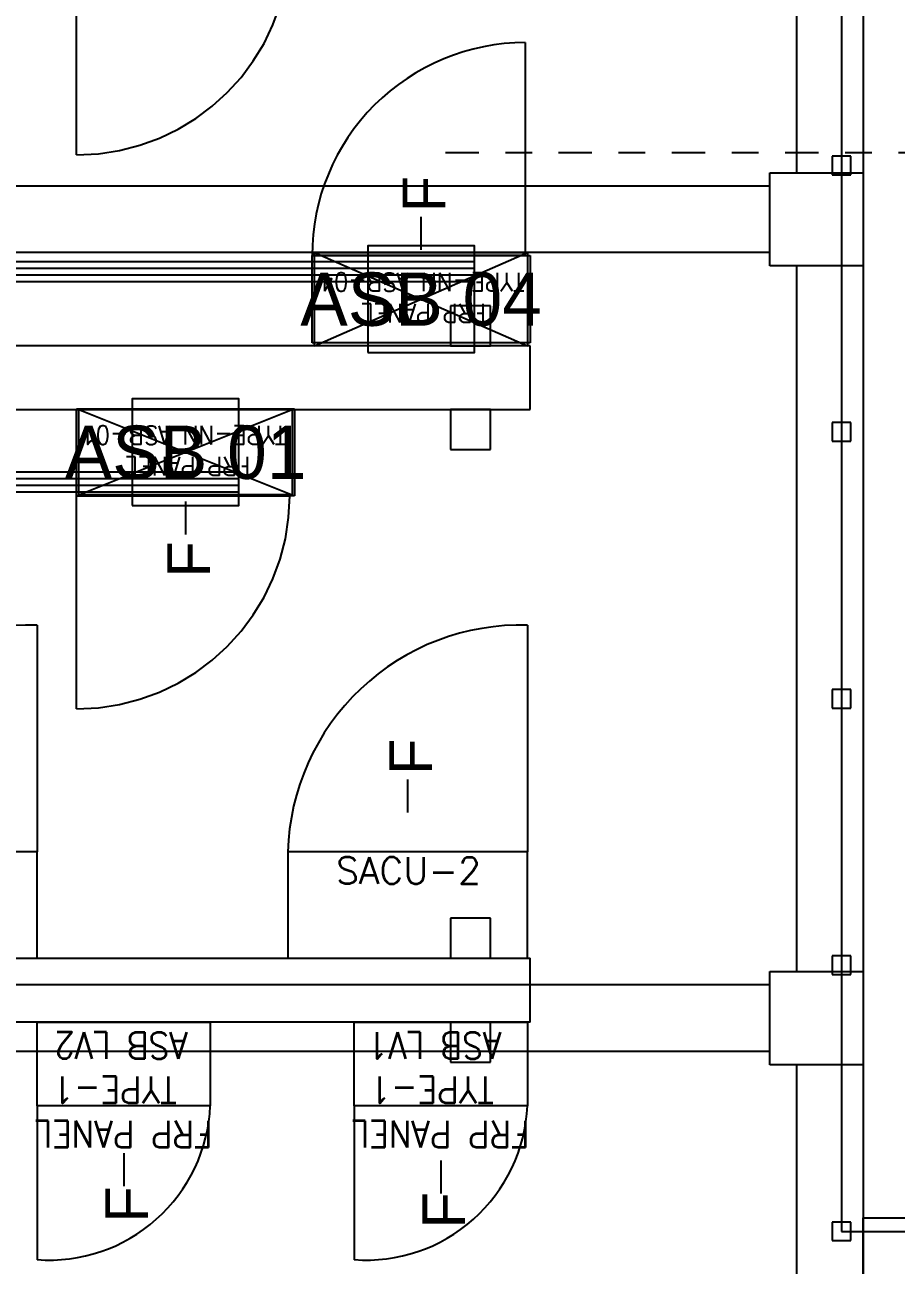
# Model space of a CAD drawing. Header units: metres. Extents: x 530042 to 530334, y 2674789 to 2675214.
# Drawn here: x 530198.281 to 530201.551, y 2674998.001 to 2675002.658 of the extents above; entities that cross this region are included whole.
import ezdxf
from ezdxf.enums import TextEntityAlignment as Align

# ---------------------------------------------------------------- set-up
doc = ezdxf.new("R2010")
doc.units = ezdxf.units.M
for name, pattern in [('CENTER', [2, 1.25, -0.25, 0.25, -0.25]), ('DASHED', [0.75, 0.5, -0.25]), ('HIDDEN', [0.375, 0.25, -0.125]), ('PHANTOM', [63.5, 31.75, -6.35, 6.35, -6.35, 6.35, -6.35])]:
    doc.linetypes.add(name, pattern=pattern)
for name, color, linetype in [('1', 5, 'Continuous'), ('IDT', 7, 'Continuous'), ('LT Cable(AG) INV to LT Panel BL-06', 2, 'Continuous')]:
    doc.layers.add(name, color=color, linetype=linetype)
doc.styles.add('Arial', font='arial.ttf')
doc.styles.add('RomanS', font='romans.shx')
doc.styles.get("Standard").update_dxf_attribs({"font": 'Adani Regular.ttf'})

# ---------------------------------------------------------------- blocks, each defined once
blk = doc.blocks.new('ASB')
at = {"layer": '1', "color": 5}
blk.add_lwpolyline([(-0.2, -0.2), (0.2, -0.2), (0.2, 0.2), (-0.2, 0.2)], close=True, dxfattribs=at)
at = {"layer": '1', "color": 7}
blk.add_attdef('ID', text='', height=0.2, dxfattribs=at).set_placement((0, 0), align=Align.MIDDLE_CENTER)
blk = doc.blocks.new('IDT')
at = {"layer": 'IDT', "color": 8}
for p, q in [((25.552, 15.4101), (25.552, 18.0601)), ((25.802, 15.4101), (25.802, 18.0601)), ((25.552, 17.4851), (25.552, 15.9851)), ((25.5981, 16.0703), (25.5981, 16.0003)), ((25.6681, 16.0703), (25.5981, 16.0703)), ((25.6681, 16.0003), (25.6681, 16.0703)), ((25.552, 15.9851), (22.802, 15.9851)), ((25.5981, 16.0003), (25.6681, 16.0003)), ((25.552, 15.0601), (25.552, 15.4101)), ((25.552, 15.4101), (25.902, 15.4101)), ((25.902, 15.4101), (25.902, 15.0601)), ((26.951, 15.3997), (26.951, 15.2497)), ((27.101, 15.3997), (26.951, 15.3997)), ((27.101, 15.2497), (27.101, 15.3997)), ((25.902, 15.3601), (29.552, 15.3601)), ((26.802, 15.2497), (32.6992, 15.2497)), ((26.951, 15.2497), (27.101, 15.2497)), ((25.902, 15.1101), (29.552, 15.1101)), ((25.902, 15.0601), (25.552, 15.0601)), ((25.552, 12.4101), (25.552, 15.0601)), ((25.5981, 15.0703), (25.5981, 15.0003)), ((25.6681, 15.0703), (25.5981, 15.0703)), ((25.6681, 15.0003), (25.6681, 15.0703)), ((25.802, 12.4101), (25.802, 15.0601)), ((25.5981, 15.0003), (25.6681, 15.0003)), ((32.6992, 15.0097), (26.802, 15.0097)), ((26.951, 15.0097), (26.951, 14.8597)), ((27.101, 15.0097), (26.951, 15.0097)), ((27.101, 14.8597), (27.101, 15.0097)), ((26.951, 14.8597), (27.101, 14.8597)), ((25.5981, 14.0703), (25.5981, 14.0003)), ((25.6681, 14.0703), (25.5981, 14.0703)), ((25.6681, 14.0003), (25.6681, 14.0703)), ((25.5981, 14.0003), (25.6681, 14.0003)), ((27.686, 13.2732), (28.504, 13.2732)), ((27.686, 12.9462), (27.686, 13.2732)), ((27.695, 12.9497), (27.695, 13.2697)), ((27.695, 13.2697), (28.495, 13.2697)), ((28.495, 13.2697), (27.695, 12.9497)), ((28.495, 12.9497), (27.695, 13.2697)), ((28.495, 13.2697), (28.495, 12.9497)), ((28.504, 13.2732), (28.504, 12.9462)), ((26.951, 13.0997), (26.951, 12.9497)), ((27.101, 13.0997), (26.951, 13.0997)), ((27.101, 12.9497), (27.101, 13.0997)), ((25.5981, 13.0685), (25.5981, 12.9985)), ((25.6681, 13.0685), (25.5981, 13.0685)), ((25.6681, 12.9985), (25.6681, 13.0685)), ((25.5981, 12.9985), (25.6681, 12.9985)), ((32.6992, 12.9497), (26.802, 12.9497)), ((26.951, 12.9497), (27.101, 12.9497)), ((28.495, 12.9497), (27.695, 12.9497)), ((28.504, 12.9462), (27.686, 12.9462)), ((26.802, 12.7097), (32.6992, 12.7097)), ((26.802, 12.6984), (27.62, 12.6984)), ((26.802, 12.3714), (26.802, 12.6984)), ((26.811, 12.3601), (26.811, 12.7097)), ((26.811, 12.7097), (27.611, 12.7097)), ((27.611, 12.7097), (26.811, 12.3601)), ((27.611, 12.3601), (26.811, 12.7097)), ((26.951, 12.7097), (26.951, 12.5597)), ((27.101, 12.7097), (26.951, 12.7097)), ((27.101, 12.5597), (27.101, 12.7097)), ((27.611, 12.7097), (27.611, 12.3601)), ((27.62, 12.6984), (27.62, 12.3714)), ((26.951, 12.5597), (27.101, 12.5597)), ((25.552, 12.0601), (25.552, 12.4101)), ((25.552, 12.4101), (25.902, 12.4101)), ((25.902, 12.4101), (25.902, 12.0601)), ((25.902, 12.3601), (29.552, 12.3601)), ((27.62, 12.3714), (26.802, 12.3714)), ((27.611, 12.3601), (26.811, 12.3601)), ((25.5981, 12.0685), (25.5981, 11.9985)), ((25.6681, 12.0685), (25.5981, 12.0685)), ((25.6681, 11.9985), (25.6681, 12.0685)), ((25.902, 12.1101), (29.552, 12.1101)), ((25.902, 12.0601), (25.552, 12.0601)), ((25.552, 9.4101), (25.552, 12.0601)), ((25.802, 9.4101), (25.802, 12.0601)), ((25.5981, 11.9985), (25.6681, 11.9985))]:
    blk.add_line(p, q, dxfattribs=at)
at = {"layer": 'IDT', "color": 8, "linetype": 'DASHED', "ltscale": 5}
for p, q in [((27.462, 15.5637), (27.462, 16.1417)), ((28.652, 15.5637), (28.652, 16.1417)), ((26.811, 13.7589), (26.811, 14.6097)), ((26.811, 14.6097), (27.711, 14.6097)), ((28.652, 13.7589), (28.652, 14.6097)), ((28.652, 14.6097), (29.552, 14.6097)), ((28.504, 14.0732), (28.504, 13.2732)), ((28.4602, 13.2732), (27.704, 13.2732)), ((28.504, 13.2732), (28.4602, 13.2732)), ((26.82, 11.5714), (26.82, 12.3714)), ((26.82, 12.3714), (26.8639, 12.3714)), ((26.8639, 12.3714), (27.62, 12.3714)), ((28.504, 11.9932), (28.504, 11.1932))]:
    blk.add_line(p, q, dxfattribs=at)
at = {"layer": 'IDT', "color": 8, "linetype": 'PHANTOM', "ltscale": 0.25}
for p, q in [((25.6331, 16.0353), (22.892, 16.0353)), ((25.6331, 9.1603), (25.6331, 16.0353))]:
    blk.add_line(p, q, dxfattribs=at)
at = {"layer": 'IDT', "color": 7}
for p, q in [((27.137, 15.8206), (27.137, 15.8931)), ((28.327, 15.7932), (28.327, 15.8658)), ((27.137, 15.7694), (27.137, 15.8206)), ((28.327, 15.7421), (28.327, 15.7932)), ((26.812, 15.5637), (27.462, 15.5637)), ((26.812, 15.2497), (26.812, 15.5637)), ((27.462, 15.5637), (27.462, 15.2497)), ((28.002, 15.5637), (28.652, 15.5637)), ((28.002, 15.2497), (28.002, 15.5637)), ((28.652, 15.5637), (28.652, 15.2497)), ((27.462, 15.2497), (26.812, 15.2497)), ((28.652, 15.2497), (28.002, 15.2497)), ((27.711, 15.0097), (26.811, 15.0097)), ((26.811, 15.0097), (26.811, 14.6097)), ((27.711, 14.6097), (27.711, 15.0097)), ((29.552, 15.0097), (28.652, 15.0097)), ((28.652, 15.0097), (28.652, 14.6097)), ((26.811, 14.6097), (27.711, 14.6097)), ((28.652, 14.6097), (29.552, 14.6097)), ((27.261, 14.4621), (27.261, 14.4109)), ((27.261, 14.4109), (27.261, 14.3384)), ((28.095, 13.3458), (28.095, 13.4183)), ((28.095, 13.2947), (28.095, 13.3458)), ((27.686, 13.2732), (28.504, 13.2732)), ((27.686, 12.9462), (27.686, 13.2732)), ((28.504, 13.2732), (28.504, 12.9462)), ((28.504, 12.9462), (27.686, 12.9462)), ((26.802, 12.6984), (27.62, 12.6984)), ((26.802, 12.3714), (26.802, 12.6984)), ((27.62, 12.6984), (27.62, 12.3714)), ((27.62, 12.3714), (26.802, 12.3714)), ((27.211, 12.3497), (27.211, 12.2985)), ((27.211, 12.2985), (27.211, 12.226))]:
    blk.add_line(p, q, dxfattribs=at)
at = {"layer": 'IDT', "color": 8, "linetype": 'HIDDEN', "ltscale": 2.5}
for p, q in [((26.802, 15.2497), (26.802, 15.0097)), ((26.802, 12.9497), (26.802, 12.7097))]:
    blk.add_line(p, q, dxfattribs=at)
at = {"layer": 'IDT', "color": 8, "linetype": 'CENTER', "ltscale": 0.1}
blk.add_line((12.5447, 11.9854), (27.1642, 11.9854), dxfattribs=at)
at = {"layer": 'IDT', "color": 8, "linetype": 'DASHED', "ltscale": 5}
for centre, radius, start, end in [((27.4175, 15.5373), 0.606, 85.7856, 177.5034), ((28.6075, 15.5373), 0.606, 85.7856, 177.5034), ((26.8361, 14.6339), 0.8753, 268.3615, 358.4192), ((28.6771, 14.6339), 0.8753, 268.3615, 358.4192), ((28.504, 13.2732), 0.8, 90, 180), ((26.82, 12.3714), 0.8, 270, 0), ((28.504, 11.1932), 0.8, 90, 180)]:
    blk.add_arc(centre, radius, start, end, dxfattribs=at)
at = {"layer": 'IDT', "color": 7, "style": 'Arial'}
for p in [(27.0458, 16.0245), (28.2358, 16.0028), (27.1698, 14.3212), (28.0038, 13.5801), (27.1198, 12.2089)]:
    blk.add_text('F', height=0.16, rotation=270, dxfattribs=at).set_placement(p)
at = {"layer": 'IDT', "color": 7, "style": 'RomanS', "width": 0.9}
for s, height, p in [('FRP PANEL', 0.1, (26.8034, 15.6209)), ('FRP PANEL', 0.1, (27.9934, 15.6209)), ('TYPE-1', 0.1, (26.9382, 15.4542)), ('TYPE-1', 0.1, (28.1282, 15.4542)), ('ASB LV1', 0.1, (26.9092, 15.2876)), ('ASB LV2', 0.1, (28.0864, 15.2876)), ('FRP PANEL', 0.07, (27.8518, 13.1269)), ('TYPE-NN ASB-01', 0.07, (27.7167, 13.0102)), ('FRP PANEL', 0.07, (26.9678, 12.5521)), ('TYPE-NN ASB-04', 0.07, (26.8222, 12.4354))]:
    blk.add_text(s, height=height, dxfattribs=at).set_placement(p)
at = {"layer": 'IDT', "color": 7, "ltscale": 0.1, "style": 'RomanS'}
blk.add_text('SACU-2', height=0.1, rotation=180, dxfattribs=at).set_placement((27.5305, 14.7306))

msp = doc.modelspace()

# ---------------------------------------------------------------- linework, layer by layer
at = {"layer": 'LT Cable(AG) INV to LT Panel BL-06', "color": 5}
for points in [[(530199.0843, 2675000.903), (530194.6428, 2675000.903, 0.058946), (530194.4328, 2675000.8781), (530192.8662, 2675000.5022, -0.058946), (530192.6562, 2675000.4773), (530189.0583, 2675000.4773, 0.414214), (530188.1583, 2674999.5773), (530188.1583, 2674983.3792, 0.017704), (530188.1605, 2674983.3156), (530188.266, 2674981.8283, -0.017704), (530188.2683, 2674981.7646), (530188.2683, 2674981.6122), (530237.3023, 2674981.6122, 0.414214), (530238.2023, 2674982.5122), (530238.2023, 2675010.7122, -0.414214), (530239.1023, 2675011.6122), (530266.425, 2675011.6122, 0.414214), (530267.325, 2675012.5122), (530267.325, 2675012.6898)], [(530199.0843, 2675000.978), (530194.6428, 2675000.978, 0.058946), (530194.4328, 2675000.9531), (530192.8662, 2675000.5772, -0.058946), (530192.6562, 2675000.5523), (530188.9833, 2675000.5523, 0.414214), (530188.0833, 2674999.6523), (530188.0833, 2674983.3766, 0.017704), (530188.0855, 2674983.3129), (530188.191, 2674981.8256, -0.017704), (530188.1933, 2674981.7619), (530188.1933, 2674929.9372, 0.414214), (530189.0933, 2674929.0372), (530266.425, 2674929.0372, 0.414214), (530267.325, 2674929.9372), (530267.325, 2674930.1898)], [(530199.0843, 2675000.953), (530194.6428, 2675000.953, 0.058946), (530194.4328, 2675000.9281), (530192.8662, 2675000.5522, -0.058946), (530192.6562, 2675000.5273), (530189.0083, 2675000.5273, 0.414214), (530188.1083, 2674999.6273), (530188.1083, 2674983.3775, 0.017704), (530188.1105, 2674983.3138), (530188.216, 2674981.8265, -0.017704), (530188.2183, 2674981.7628), (530188.2183, 2674952.4622, 0.414214), (530189.1183, 2674951.5622), (530266.425, 2674951.5622, 0.414214), (530267.325, 2674952.4622), (530267.325, 2674952.6898)], [(530199.0843, 2675000.928), (530194.6428, 2675000.928, 0.058946), (530194.4328, 2675000.9031), (530192.8662, 2675000.5272, -0.058946), (530192.6562, 2675000.5023), (530189.0333, 2675000.5023, 0.414214), (530188.1333, 2674999.6023), (530188.1333, 2674983.3784, 0.017704), (530188.1355, 2674983.3147), (530188.241, 2674981.8274, -0.017704), (530188.2433, 2674981.7637), (530188.2433, 2674981.5872), (530266.425, 2674981.5872, 0.414214), (530267.325, 2674982.4872), (530267.325, 2674982.6898)]]:
    msp.add_lwpolyline(points, format="xyb", dxfattribs=at)
at = {"layer": 'LT Cable(AG) INV to LT Panel BL-06'}
for points in [[(530199.9683, 2675001.7687), (530195.5533, 2675001.7687), (530194.4772, 2675001.7687, -0.132327), (530194.0252, 2675001.8904), (530192.9275, 2675002.5281, 0.132327), (530192.4754, 2675002.6499), (530185.9583, 2675002.6499, 0.414214), (530185.0583, 2675001.7499), (530185.0583, 2674983.3762, -0.017958), (530185.056, 2674983.3116), (530184.949, 2674981.8252, 0.017958), (530184.9467, 2674981.7606), (530184.9467, 2674981.5122), (530109.6416, 2674981.5122, -0.414214), (530108.7416, 2674982.4122), (530108.7416, 2674982.6918)], [(530199.9683, 2675001.7187), (530195.5533, 2675001.7187), (530194.4772, 2675001.7187, -0.132327), (530194.0252, 2675001.8404), (530192.9275, 2675002.4781, 0.132327), (530192.4754, 2675002.5999), (530186.0083, 2675002.5999, 0.414214), (530185.1083, 2675001.6999), (530185.1083, 2674983.3744, -0.017958), (530185.106, 2674983.3098), (530184.999, 2674981.8234, 0.017958), (530184.9967, 2674981.7588), (530184.9967, 2674959.8642, -0.414214), (530184.0967, 2674958.9642), (530109.6416, 2674958.9642, -0.414214), (530108.7416, 2674959.8642), (530108.7416, 2674960.1918)], [(530199.9683, 2675001.7437), (530195.5533, 2675001.7437), (530194.4772, 2675001.7437, -0.132327), (530194.0252, 2675001.8654), (530192.9275, 2675002.5031, 0.132327), (530192.4754, 2675002.6249), (530185.9833, 2675002.6249, 0.414214), (530185.0833, 2675001.7249), (530185.0833, 2674983.3753, -0.017958), (530185.081, 2674983.3107), (530184.974, 2674981.8243, 0.017958), (530184.9717, 2674981.7597), (530184.9717, 2674959.8892, -0.414214), (530184.0717, 2674958.9892), (530174.4256, 2674958.9892, -0.414214), (530173.5256, 2674959.8892), (530173.5256, 2674960.1898)], [(530199.9683, 2675001.6937), (530195.5533, 2675001.6937), (530194.4772, 2675001.6937, -0.132327), (530194.0252, 2675001.8154), (530192.9275, 2675002.4531, 0.132327), (530192.4754, 2675002.5749), (530186.0333, 2675002.5749, 0.414214), (530185.1333, 2675001.6749), (530185.1333, 2674983.3735, -0.017958), (530185.131, 2674983.3089), (530185.024, 2674981.8225, 0.017958), (530185.0217, 2674981.7579), (530185.0217, 2674929.8372, -0.414214), (530184.1217, 2674928.9372), (530174.4256, 2674928.9372, -0.414214), (530173.5256, 2674929.8372), (530173.5256, 2674930.1898)]]:
    msp.add_lwpolyline(points, format="xyb", dxfattribs=at)

# ---------------------------------------------------------------- block references
at = {"layer": '1'}
for p, values in [((530199.7683, 2675001.6281), {'ID': 'ASB 04'}), ((530198.8843, 2675001.0533), {'ID': 'ASB 01'})]:
    msp.add_blockref('ASB', p, dxfattribs=at).add_auto_attribs(values)
at = {"layer": 'IDT', "color": 8, "rotation": 180}
msp.add_blockref('IDT', (530226.9793, 2675014.163), dxfattribs=at)

doc.saveas('drawing.dxf')
